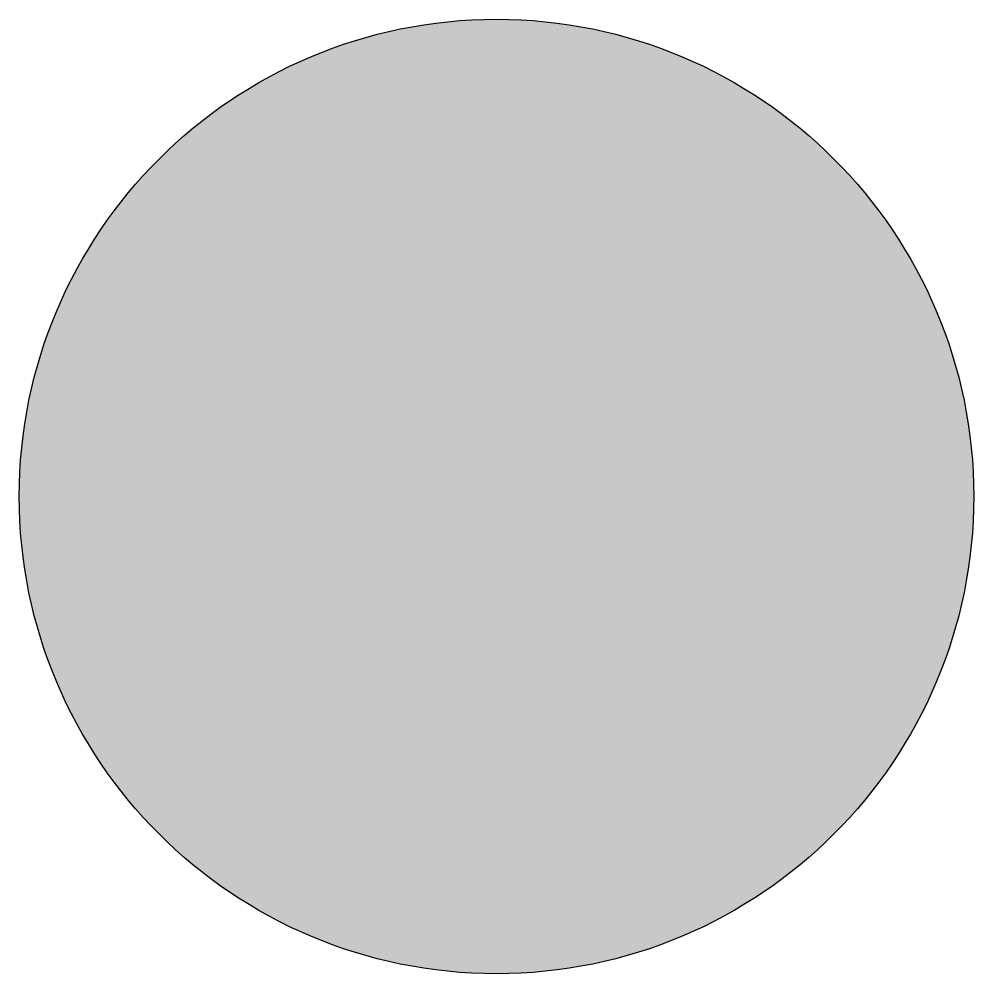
# Model space of a CAD drawing. Header units: metres. Extents: x -0.5 to 0.5, y -0.5 to 0.5.
import ezdxf

# ---------------------------------------------------------------- set-up
doc = ezdxf.new("R2010")
doc.units = ezdxf.units.M
doc.layers.get('0').update_dxf_attribs({"color": 150})

msp = doc.modelspace()

# ---------------------------------------------------------------- hatches: boundary and pattern name
h = msp.add_hatch(color=256)
h.dxf.hatch_style = 1
edge = h.paths.add_edge_path()
edge.add_arc((0, 0), 0.5, 0, 360)

# ---------------------------------------------------------------- linework, layer by layer
msp.add_circle((0, 0), 0.5)

doc.saveas('drawing.dxf')
